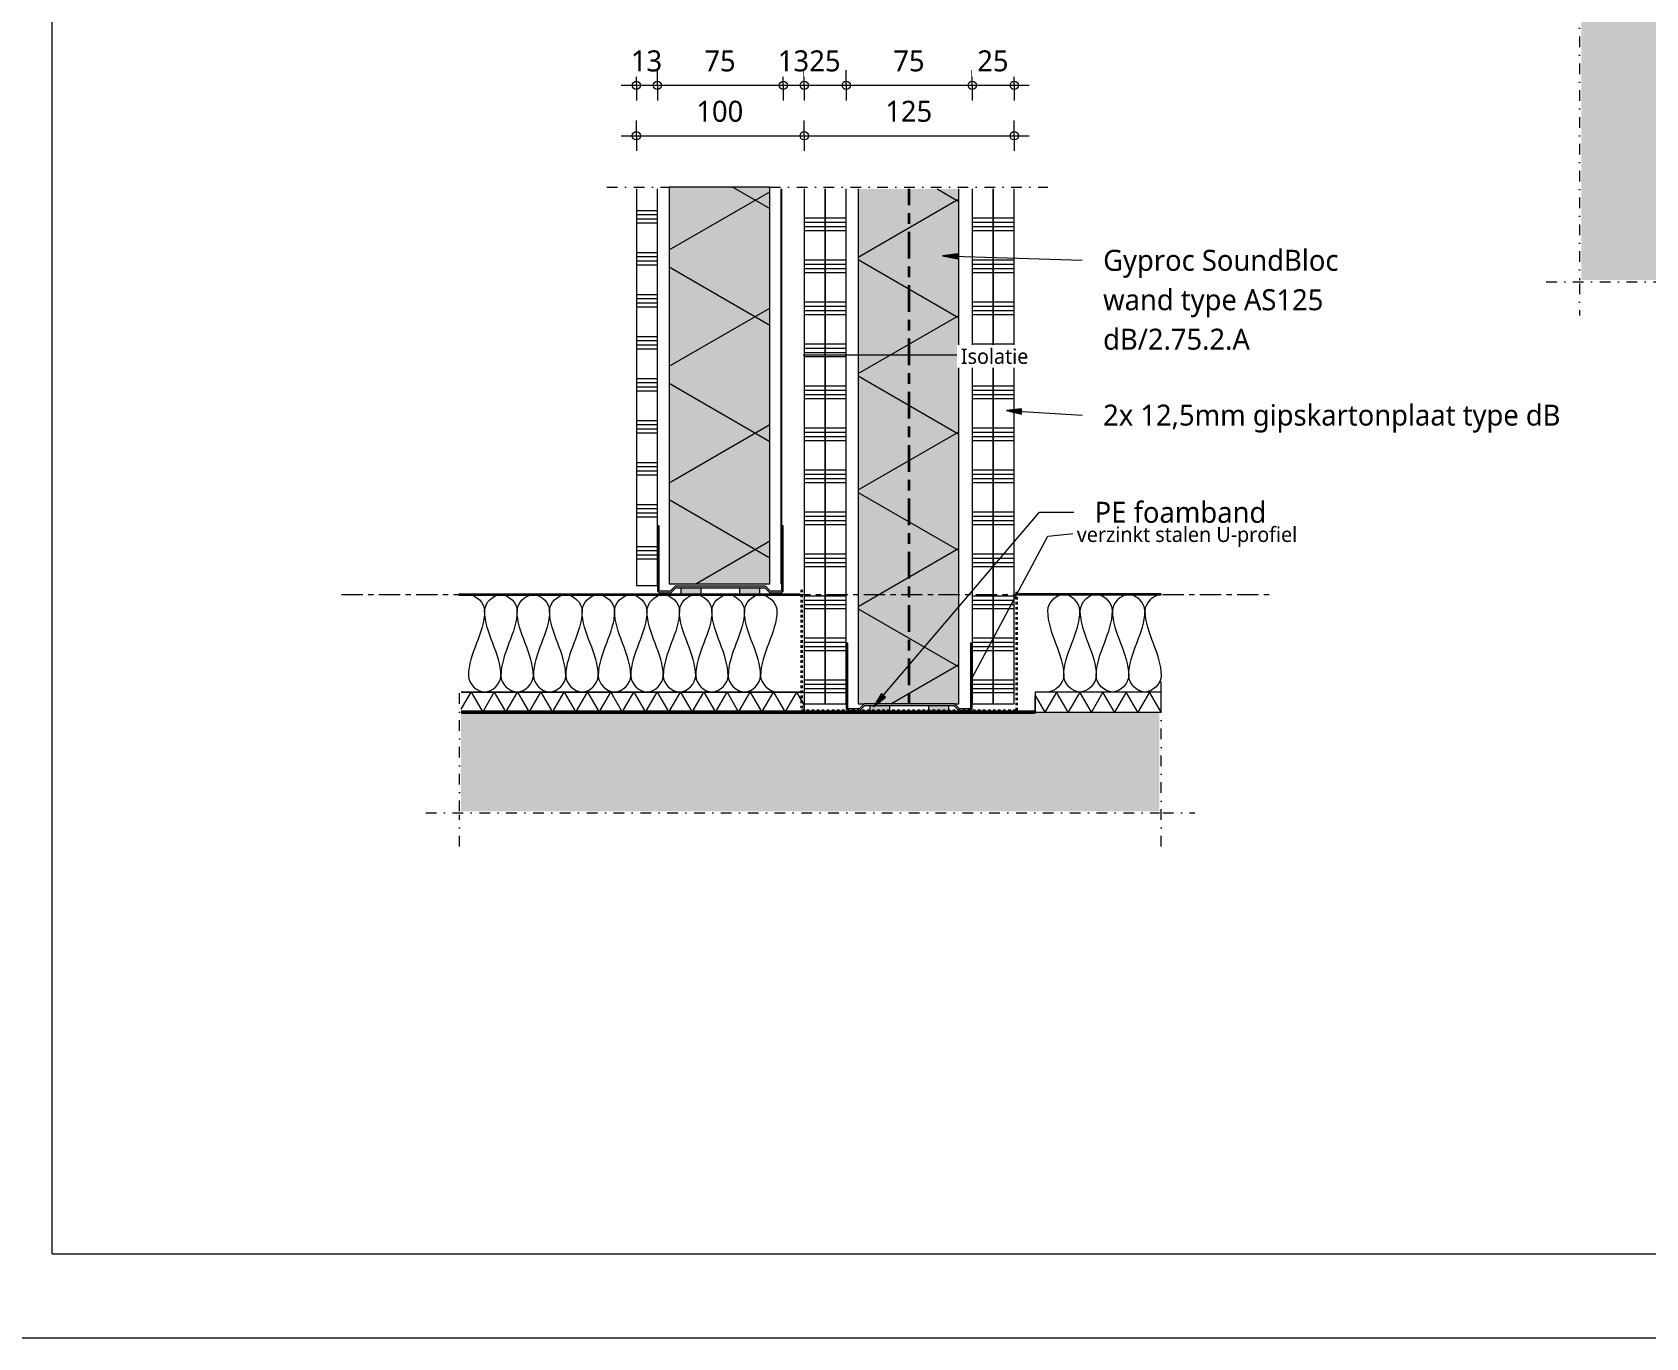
# Model space of a CAD drawing. Header units: millimetres. Extents: x -617 to 12931, y -7813 to -1363.
# Drawn here: x 1549 to 2510, y -7813 to -7036 of the extents above; entities that cross this region are included whole.
import ezdxf

# ---------------------------------------------------------------- set-up
doc = ezdxf.new("R2010")
doc.units = ezdxf.units.MM
for name, pattern in [('Center', [31.75, 6.35, -4.7625, 15.875, -4.7625]), ('Dash dot', [15.875, 6.35, -4.7625, 0, -4.7625]), ('Grid Line', [22.225, 12.7, -3.175, 3.175, -3.175]), ('Streep', [3, 1.5, -1.5])]:
    doc.linetypes.add(name, pattern=pattern)
for name, color, linetype, lineweight in [('A-ANNO-DIMS', 211, 'Continuous', 13), ('A-ANNO-DIMS-5', 211, 'Continuous', 13), ('A-ANNO-IDEN', 131, 'Continuous', 18), ('A-DETL', 90, 'Continuous', 13), ('A-DETL-CNTR', 5, 'Center', 35), ('A-DETL-GENF', 92, 'Continuous', 18), ('A-DETL-MBND', 5, 'Continuous', 25), ('G-ANNO-TEXT', 231, 'Continuous', 13)]:
    doc.layers.add(name, color=color, linetype=linetype, lineweight=lineweight)
doc.styles.add('Segoe UI_2', font='segoeui.ttf', dxfattribs={"height": 9})
doc.styles.add('Segoe UI_3', font='segoeui.ttf', dxfattribs={"height": 12.5})
doc.dimstyles.new('2_5_mm', dxfattribs={"dimscale": 304.8, "dimtxt": 13.092049, "dimasz": 0.016404, "dimexe": 0.029528, "dimexo": 0.0625, "dimgap": 0.014764, "dimtad": 1, "dimdec": 0, "dimzin": 0, "dimdsep": 46, "dimtxsty": 'Segoe UI_3', "dimblk1": 'DOTBLANK', "dimblk2": 'DOTBLANK', "dimsah": 1, "dimcen": 0.09, "dimdle": 0.029528, "dimazin": 0, "dimtfac": 1, "dimtdec": 4, "dimtix": 1, "dimtmove": 0, "dimatfit": 3, "dimfxl": 0.029528, "dimfxlon": 1, "dimtvp": 1, "dimtfill": 1, "dimtolj": 1, "dimtzin": 0, "dimarcsym": 2})
doc.dimstyles.new('2_5_mm_3', dxfattribs={"dimscale": 304.8, "dimtxt": 13.092049, "dimasz": 0.016404, "dimexe": 0.029528, "dimexo": 0.0625, "dimgap": 0.014764, "dimtad": 1, "dimdec": 0, "dimzin": 0, "dimdsep": 46, "dimtxsty": 'Segoe UI_3', "dimblk1": 'DOTBLANK', "dimblk2": 'DOTBLANK', "dimsah": 1, "dimcen": 0.09, "dimdle": 0.029528, "dimazin": 0, "dimtfac": 1, "dimtdec": 4, "dimtix": 1, "dimtmove": 0, "dimatfit": 3, "dimfxl": 0.029528, "dimfxlon": 1, "dimtvp": 1, "dimtfill": 1, "dimtolj": 1, "dimtzin": 0, "dimarcsym": 2})
pattern_1 = [(60, (0, 60.8), (-51.962, 30), []), (120, (0, 60.8), (-51.962, -30), [])]

# ---------------------------------------------------------------- blocks, each defined once
blk = doc.blocks.new('20 isolatie - isolatie-2334511-22_1 Principedetails metalstud')
at = {"layer": 'A-DETL-GENF'}
for p, q in [((205.37, 0), (1, 0)), ((205.37, -12), (205.37, -7))]:
    blk.add_line(p, q, dxfattribs=at)
at = {"layer": 'A-DETL-GENF', "lineweight": 13}
for p, q in [((1, 0), (205.37, 0)), ((1, -10.27), (6.93, 0)), ((6.93, 0), (13.86, -12)), ((13.86, -12), (20.78, 0)), ((20.78, 0), (27.71, -12)), ((27.71, -12), (34.64, 0)), ((34.64, 0), (41.57, -12)), ((41.57, -12), (48.5, 0)), ((48.5, 0), (55.43, -12)), ((55.43, -12), (62.35, 0)), ((62.35, 0), (69.28, -12)), ((117.78, 0), (124.71, -12)), ((124.71, -12), (131.64, 0)), ((131.64, 0), (138.56, -12)), ((138.56, -12), (145.49, 0)), ((145.49, 0), (152.42, -12)), ((152.42, -12), (159.35, 0)), ((159.35, 0), (166.28, -12)), ((166.28, -12), (173.21, 0)), ((173.21, 0), (180.13, -12)), ((180.13, -12), (187.06, 0)), ((187.06, 0), (193.99, -12)), ((193.99, -12), (200.92, 0)), ((205.37, 0), (200.92, 0)), ((205.37, -7.71), (200.92, 0)), ((69.28, -12), (76.21, 0)), ((76.21, 0), (83.14, -12)), ((83.14, -12), (90.07, 0)), ((90.07, 0), (96.99, -12)), ((96.99, -12), (103.92, 0)), ((103.92, 0), (110.85, -12)), ((110.85, -12), (117.78, 0)), ((205.37, -7), (205.37, -12)), ((205.37, -7), (205.37, -7.71))]:
    blk.add_line(p, q, dxfattribs=at)
blk = doc.blocks.new('42 isolatie - Type 1-3760022-22_1 Principedetails metalstud')
at = {"layer": 'A-DETL-GENF'}
blk.add_hatch(color=256, dxfattribs=at).paths.add_polyline_path([(0.28, 0.8), (306.86, 0.8), (306.86, 60.8), (0.28, 60.8), (0.28, 57.29), (0.36, 57.21), (0.36, 3.39), (0.28, 3.31)])
at = {"layer": 'A-DETL-GENF', "lineweight": 13}
h = blk.add_hatch(dxfattribs=at)
h.set_pattern_fill('FP_1', color=256, style=0, pattern_type=2)
h.set_pattern_definition(pattern_1)
h.paths.add_polyline_path([(0.28, 0.8), (306.86, 0.8), (306.86, 60.8), (0.28, 60.8), (0.28, 57.29), (0.36, 57.21), (0.36, 3.39), (0.28, 3.31)])
at = {"layer": 'A-DETL-GENF'}
for p, q in [((306.86, 60.8), (0.28, 60.8)), ((0.28, 60.8), (0.28, 57.29)), ((306.86, 60.8), (0.28, 60.8)), ((0.28, 60.8), (0.28, 57.29)), ((0.28, 3.31), (0.28, 0.8)), ((0.28, 3.31), (0.28, 0.8)), ((0.28, 0.8), (306.86, 0.8)), ((0.28, 0.8), (306.86, 0.8))]:
    blk.add_line(p, q, dxfattribs=at)
blk = doc.blocks.new('40  gipsplaat - D12_5-V482-22_1 Principedetails metalstud')
at = {"layer": 'A-DETL-GENF', "lineweight": 13}
h = blk.add_hatch(dxfattribs=at)
h.set_pattern_fill('FP_596', color=256, style=0, pattern_type=2)
h.set_pattern_definition([(270, (7445.83, 2033.484), (25, 1e-15), []), (270, (7448.33, 2033.484), (25, 1e-15), []), (270, (7450.83, 2033.484), (25, 1e-15), []), (270, (7453.33, 2033.484), (25, 1e-15), [])])
h.paths.add_polyline_path([(0, 0), (306.5, 0), (306.5, 12.5), (0, 12.5)])
at = {"layer": 'A-DETL-GENF'}
for p, q in [((306.5, 12.5), (0, 12.5)), ((0, 12.5), (0, 0)), ((0, 12.5), (0, 0)), ((0, 0), (36, 0)), ((36, 0), (306.5, 0)), ((36, 0), (306.5, 0))]:
    blk.add_line(p, q, dxfattribs=at)
blk = doc.blocks.new('40  gipsplaat - D12_5-V483-22_1 Principedetails metalstud')
at = {"layer": 'A-DETL-GENF', "lineweight": 13}
h = blk.add_hatch(dxfattribs=at)
h.set_pattern_fill('FP_597', color=256, style=0, pattern_type=2)
h.set_pattern_definition([(270, (7445.83, 2020.984), (25, 1e-15), []), (270, (7448.33, 2020.984), (25, 1e-15), []), (270, (7450.83, 2020.984), (25, 1e-15), []), (270, (7453.33, 2020.984), (25, 1e-15), [])])
h.paths.add_polyline_path([(0, 12.5), (0, 0), (306.5, 0), (306.5, 12.5), (186.81, 12.5)])
at = {"layer": 'A-DETL-GENF'}
for p, q in [((306.5, 12.5), (0, 12.5)), ((0, 12.5), (0, 0)), ((306.5, 12.5), (0, 12.5)), ((0, 12.5), (0, 0)), ((0, 0), (306.5, 0)), ((0, 0), (306.5, 0))]:
    blk.add_line(p, q, dxfattribs=at)
blk = doc.blocks.new('40  gipsplaat - D12_5-V484-22_1 Principedetails metalstud')
at = {"layer": 'A-DETL-GENF', "lineweight": 13}
h = blk.add_hatch(dxfattribs=at)
h.set_pattern_fill('FP_598', color=256, style=0, pattern_type=2)
h.set_pattern_definition([(270, (7445.83, 2120.984), (25, 1e-15), []), (270, (7448.33, 2120.984), (25, 1e-15), []), (270, (7450.83, 2120.984), (25, 1e-15), []), (270, (7453.33, 2120.984), (25, 1e-15), [])])
h.paths.add_polyline_path([(0, 0), (306.5, 0), (306.5, 12.5), (0, 12.5)])
at = {"layer": 'A-DETL-GENF'}
for p, q in [((36, 12.5), (0, 12.5)), ((0, 12.5), (0, 0)), ((0, 12.5), (0, 0)), ((306.5, 12.5), (36, 12.5)), ((306.5, 12.5), (36, 12.5)), ((0, 0), (306.5, 0))]:
    blk.add_line(p, q, dxfattribs=at)
blk = doc.blocks.new('40  gipsplaat - D12_5-V485-22_1 Principedetails metalstud')
at = {"layer": 'A-DETL-GENF', "lineweight": 13}
h = blk.add_hatch(dxfattribs=at)
h.set_pattern_fill('FP_599', color=256, style=0, pattern_type=2)
h.set_pattern_definition([(270, (7445.83, 2133.484), (25, 1e-15), []), (270, (7448.33, 2133.484), (25, 1e-15), []), (270, (7450.83, 2133.484), (25, 1e-15), []), (270, (7453.33, 2133.484), (25, 1e-15), [])])
h.paths.add_polyline_path([(0, 12.5), (0, 0), (306.5, 0), (306.5, 12.5), (186.81, 12.5)])
at = {"layer": 'A-DETL-GENF'}
for p, q in [((306.5, 12.5), (0, 12.5)), ((0, 12.5), (0, 0)), ((306.5, 12.5), (0, 12.5)), ((0, 12.5), (0, 0)), ((0, 0), (306.5, 0)), ((0, 0), (306.5, 0))]:
    blk.add_line(p, q, dxfattribs=at)
blk = doc.blocks.new('22 metalstud profiel - 75 mm hor-2069737-22_1 Principedetails metalstud')
at = {"layer": 'A-DETL-GENF'}
for points in [[(-29.5, 0), (-36.5, 0), (-37.5, -1), (-37.5, -40), (-36.5, -40), (-36.5, -1), (-29.91, -1), (-26.91, -4), (26.91, -4), (29.91, -1), (36.5, -1), (36.5, -40), (37.5, -40), (37.5, -1), (36.5, 0), (29.5, 0), (26.5, -3), (-26.5, -3)], [(-23.5, 1), (-23.5, -3), (-11.5, -3), (-11.5, 1)], [(11.5, 1), (11.5, -3), (23.5, -3), (23.5, 1)]]:
    blk.add_hatch(color=256, dxfattribs=at).paths.add_polyline_path(points)
for p, q in [((-36.5, 0), (-37.5, -1)), ((-29.5, 0), (-36.5, 0)), ((-26.5, -3), (-29.5, 0)), ((-23.5, 1), (-23.5, -3)), ((-11.5, -3), (-11.5, 1)), ((11.5, 1), (11.5, -3)), ((23.5, -3), (23.5, 1)), ((29.5, 0), (26.5, -3)), ((36.5, 0), (29.5, 0)), ((37.5, -1), (36.5, 0)), ((-37.5, -1), (-37.5, -40)), ((-36.5, -40), (-36.5, -1)), ((-36.5, -1), (-29.91, -1)), ((-29.91, -1), (-26.91, -4)), ((-26.91, -4), (26.91, -4)), ((26.5, -3), (-26.5, -3)), ((26.91, -4), (29.91, -1)), ((29.91, -1), (36.5, -1)), ((36.5, -1), (36.5, -40)), ((37.5, -40), (37.5, -1)), ((-37.5, -40), (-36.5, -40)), ((36.5, -40), (37.5, -40)), ((37.5, -40), (36.5, -40))]:
    blk.add_line(p, q, dxfattribs=at)
blk = doc.blocks.new('40  gipsplaat - D12_5-2957613-22_1 Principedetails metalstud')
at = {"layer": 'A-DETL-GENF', "lineweight": 13}
h = blk.add_hatch(dxfattribs=at)
h.set_pattern_fill('FP_609', color=256, style=0, pattern_type=2)
h.set_pattern_definition([(270, (7375.356, 1920.984), (25, 1e-15), []), (270, (7377.856, 1920.984), (25, 1e-15), []), (270, (7380.356, 1920.984), (25, 1e-15), []), (270, (7382.856, 1920.984), (25, 1e-15), [])])
h.paths.add_polyline_path([(0, 0), (236.03, 0), (236.03, 12.5), (0, 12.5)])
at = {"layer": 'A-DETL-GENF'}
for p, q in [((236.03, 12.5), (0, 12.5)), ((0, 12.5), (0, 0)), ((236.03, 12.5), (0, 12.5)), ((0, 12.5), (0, 0)), ((0, 0), (35.53, 0)), ((35.53, 0), (236.03, 0)), ((35.53, 0), (236.03, 0))]:
    blk.add_line(p, q, dxfattribs=at)
blk = doc.blocks.new('22 metalstud profiel - 75 mm hor-V495-22_1 Principedetails metalstud')
at = {"layer": 'A-DETL-GENF'}
for points in [[(36.5, 0), (29.5, 0), (26.5, -3), (-26.5, -3), (-29.5, 0), (-36.5, 0), (-37.5, -1), (-37.5, -40), (-36.5, -40), (-36.5, -1), (-29.91, -1), (-26.91, -4), (26.91, -4), (29.91, -1), (36.5, -1), (36.5, -40), (37.5, -40), (37.5, -1)], [(-23.5, 1), (-23.5, -3), (-11.5, -3), (-11.5, 1)], [(11.5, 1), (11.5, -3), (23.5, -3), (23.5, 1)]]:
    blk.add_hatch(color=256, dxfattribs=at).paths.add_polyline_path(points)
for p, q in [((-36.5, 0), (-37.5, -1)), ((-29.5, 0), (-36.5, 0)), ((-26.5, -3), (-29.5, 0)), ((-11.5, 1), (-23.5, 1)), ((-23.5, 1), (-23.5, -3)), ((-11.5, -3), (-11.5, 1)), ((23.5, 1), (11.5, 1)), ((11.5, 1), (11.5, -3)), ((23.5, -3), (23.5, 1)), ((29.5, 0), (26.5, -3)), ((36.5, 0), (29.5, 0)), ((37.5, -1), (36.5, 0)), ((-37.5, -1), (-37.5, -40)), ((-36.5, -40), (-36.5, -1)), ((-36.5, -1), (-29.91, -1)), ((-29.91, -1), (-26.91, -4)), ((-26.91, -4), (26.91, -4)), ((26.5, -3), (-26.5, -3)), ((26.91, -4), (29.91, -1)), ((29.91, -1), (36.5, -1)), ((36.5, -1), (36.5, -40)), ((37.5, -40), (37.5, -1)), ((-37.5, -40), (-36.5, -40)), ((36.5, -40), (37.5, -40)), ((37.5, -40), (36.5, -40))]:
    blk.add_line(p, q, dxfattribs=at)
blk = doc.blocks.new('23 vloerweergave - 23 DI vloerweergave s e-V525-22_1 Principedetails metalstud')
at = {"layer": 'A-DETL-GENF', "linetype": 'Dash dot'}
blk.add_hatch(color=256, dxfattribs=at).paths.add_polyline_path([(-133.96, 59), (-207.93, 59), (-207.93, 0), (207.93, 0), (207.93, 59), (-83.27, 59)])
for p, q in [((-208.93, 80), (-208.93, 0)), ((208.93, 80), (208.93, 61)), ((-209.93, 60), (-228.93, 60)), ((228.93, 60), (-207.93, 60)), ((208.93, 59), (208.93, -20)), ((-208.93, -12), (-208.93, -20))]:
    blk.add_line(p, q, dxfattribs=at)
at = {"layer": 'A-DETL-GENF', "lineweight": 50}
blk.add_line((-133.96, 0), (207.93, 0), dxfattribs=at)
blk = doc.blocks.new('23 vloerweergave - 23 DI vloerweergave s e-4415513-22_1 Principedetails metalstud')
at = {"layer": 'A-DETL-GENF', "linetype": 'Dash dot'}
blk.add_hatch(color=256, dxfattribs=at).paths.add_polyline_path([(-197.78, 0), (197.78, 0), (197.78, 59), (-197.78, 59)])
for p, q in [((-198.78, 80), (-198.78, -20)), ((198.78, 80), (198.78, 61)), ((-199.78, 60), (-218.78, 60)), ((218.78, 60), (-197.78, 60)), ((198.78, 59), (198.78, -20))]:
    blk.add_line(p, q, dxfattribs=at)
at = {"layer": 'A-DETL-GENF', "lineweight": 50}
for p, q in [((-197.78, 0), (40.2, 0)), ((52.2, 0), (75.2, 0)), ((87.2, 0), (197.78, 0))]:
    blk.add_line(p, q, dxfattribs=at)
blk = doc.blocks.new('00 afbreeklijn 1 s l - Type 1-2338430-22_1 Principedetails metalstud')
at = {"layer": 'A-DETL-GENF', "linetype": 'Dash dot'}
for p, q in [((145.5, 0), (-20, 0)), ((242.5, 0), (205.5, 0))]:
    blk.add_line(p, q, dxfattribs=at)
blk = doc.blocks.new('20 isolatie - isolatie-2335958-22_1 Principedetails metalstud')
at = {"layer": 'A-DETL-GENF'}
for p, q in [((74.98, 12), (0, 12)), ((0, 12), (0, 0)), ((74.98, 0), (74.98, 12)), ((0, 0), (74.98, 0))]:
    blk.add_line(p, q, dxfattribs=at)
at = {"layer": 'A-DETL-GENF', "lineweight": 13}
for p, q in [((0, 12), (0, 0)), ((74.98, 12), (0, 12)), ((0, 12), (6.93, 0)), ((6.93, 0), (13.86, 12)), ((13.86, 12), (20.78, 0)), ((20.78, 0), (27.71, 12)), ((27.71, 12), (34.64, 0)), ((34.64, 0), (41.57, 12)), ((41.57, 12), (48.5, 0)), ((48.5, 0), (55.43, 12)), ((55.43, 12), (62.35, 0)), ((62.35, 0), (69.28, 12)), ((74.98, 12), (69.28, 12)), ((74.98, 2.13), (69.28, 12)), ((74.98, 0), (74.98, 12)), ((74.98, 12), (74.98, 2.13)), ((0, 0), (74.98, 0))]:
    blk.add_line(p, q, dxfattribs=at)
blk = doc.blocks.new('42 isolatie - Type 1-3760050-22_1 Principedetails metalstud')
at = {"layer": 'A-DETL-GENF'}
blk.add_hatch(color=256, dxfattribs=at).paths.add_polyline_path([(0.28, 0.8), (236.28, 0.8), (236.28, 60.8), (0.28, 60.8)])
at = {"layer": 'A-DETL-GENF', "lineweight": 13}
h = blk.add_hatch(dxfattribs=at)
h.set_pattern_fill('FP_1', color=256, style=0, pattern_type=2)
h.set_pattern_definition(pattern_1)
h.paths.add_polyline_path([(0.28, 0.8), (236.28, 0.8), (236.28, 60.8), (0.28, 60.8)])
at = {"layer": 'A-DETL-GENF'}
for p, q in [((236.28, 60.8), (0.28, 60.8)), ((0.28, 60.8), (0.28, 0.8)), ((236.28, 60.8), (0.28, 60.8)), ((0.28, 60.8), (0.28, 0.8)), ((236.28, 0.8), (236.28, 60.8)), ((236.28, 0.8), (236.28, 60.8)), ((0.28, 0.8), (236.28, 0.8)), ((0.28, 0.8), (236.28, 0.8))]:
    blk.add_line(p, q, dxfattribs=at)
blk = doc.blocks.new('DIMBLOCK266-22_1 Principedetails metalstud')
at = {"layer": 'A-ANNO-DIMS-5'}
for p, q in [((1908.48, -7097.71), (1908.48, -7088.71)), ((2008.48, -7097.71), (2008.48, -7088.71)), ((1899.48, -7097.71), (2008.48, -7097.71)), ((1908.48, -7097.71), (1908.48, -7106.71)), ((2008.48, -7097.71), (2008.48, -7106.71))]:
    blk.add_line(p, q, dxfattribs=at)
for centre in [(1908.48, -7097.71), (2008.48, -7097.71)]:
    blk.add_circle(centre, 2.5, dxfattribs=at)
at = {"layer": 'A-ANNO-DIMS-5', "color": 0, "insert": (1944.2, -7076.9), "char_height": 12.5, "width": 34.2774, "attachment_point": 1, "line_spacing_factor": 1.142579, "style": 'Segoe UI_3', "bg_fill": 3, "box_fill_scale": 1.25, "bg_fill_color": 9, "bg_fill_true_color": 13158600, "bg_fill_transparency": 0}
blk.add_mtext('100', dxfattribs=at)
blk = doc.blocks.new('_DotBlank')
at = {"color": 0, "linetype": 'ByBlock', "lineweight": -2}
blk.add_line((-0.5, 0), (-1, 0), dxfattribs=at)
blk.add_circle((0, 0), 0.5, dxfattribs=at)
blk = doc.blocks.new('DIMBLOCK267-22_1 Principedetails metalstud')
at = {"layer": 'A-ANNO-DIMS-5'}
for p, q in [((2008.48, -7097.71), (2008.48, -7088.71)), ((2133.48, -7097.71), (2133.48, -7088.71)), ((2008.48, -7097.71), (2142.48, -7097.71)), ((2008.48, -7097.71), (2008.48, -7106.71)), ((2133.48, -7097.71), (2133.48, -7106.71))]:
    blk.add_line(p, q, dxfattribs=at)
for centre in [(2008.48, -7097.71), (2133.48, -7097.71)]:
    blk.add_circle(centre, 2.5, dxfattribs=at)
at = {"layer": 'A-ANNO-DIMS-5', "color": 0, "insert": (2056.7, -7076.9), "char_height": 12.5, "width": 34.2774, "attachment_point": 1, "line_spacing_factor": 1.142579, "style": 'Segoe UI_3', "bg_fill": 3, "box_fill_scale": 1.25, "bg_fill_color": 9, "bg_fill_true_color": 13158600, "bg_fill_transparency": 0}
blk.add_mtext('125', dxfattribs=at)
blk = doc.blocks.new('DIMBLOCK268-22_1 Principedetails metalstud')
at = {"layer": 'A-ANNO-DIMS-5'}
for p, q in [((1908.48, -7067.71), (1908.48, -7058.71)), ((1920.98, -7067.71), (1920.98, -7058.71)), ((1899.48, -7067.71), (1920.98, -7067.71)), ((1908.48, -7067.71), (1908.48, -7076.71)), ((1920.98, -7067.71), (1920.98, -7076.71))]:
    blk.add_line(p, q, dxfattribs=at)
for centre in [(1908.48, -7067.71), (1920.98, -7067.71)]:
    blk.add_circle(centre, 2.5, dxfattribs=at)
at = {"layer": 'A-ANNO-DIMS-5', "color": 0, "insert": (1905.21, -7046.9), "char_height": 12.5, "width": 22.8516, "attachment_point": 1, "line_spacing_factor": 1.142579, "style": 'Segoe UI_3', "bg_fill": 3, "box_fill_scale": 1.25, "bg_fill_color": 9, "bg_fill_true_color": 13158600, "bg_fill_transparency": 0}
blk.add_mtext('13', dxfattribs=at)
blk = doc.blocks.new('DIMBLOCK269-22_1 Principedetails metalstud')
at = {"layer": 'A-ANNO-DIMS-5'}
for p, q in [((1920.98, -7067.71), (1920.98, -7058.71)), ((1995.98, -7067.71), (1995.98, -7058.71)), ((1920.98, -7067.71), (1995.98, -7067.71)), ((1920.98, -7067.71), (1920.98, -7076.71)), ((1995.98, -7067.71), (1995.98, -7076.71))]:
    blk.add_line(p, q, dxfattribs=at)
for centre in [(1920.98, -7067.71), (1995.98, -7067.71)]:
    blk.add_circle(centre, 2.5, dxfattribs=at)
at = {"layer": 'A-ANNO-DIMS-5', "color": 0, "insert": (1948.96, -7046.9), "char_height": 12.5, "width": 22.8516, "attachment_point": 1, "line_spacing_factor": 1.142579, "style": 'Segoe UI_3', "bg_fill": 3, "box_fill_scale": 1.25, "bg_fill_color": 9, "bg_fill_true_color": 13158600, "bg_fill_transparency": 0}
blk.add_mtext('75', dxfattribs=at)
blk = doc.blocks.new('DIMBLOCK270-22_1 Principedetails metalstud')
at = {"layer": 'A-ANNO-DIMS-5'}
for p, q in [((1995.98, -7067.71), (1995.98, -7058.71)), ((2008.48, -7067.71), (2008.48, -7058.71)), ((1995.98, -7067.71), (2008.48, -7067.71)), ((1995.98, -7067.71), (1995.98, -7076.71)), ((2008.48, -7067.71), (2008.48, -7076.71))]:
    blk.add_line(p, q, dxfattribs=at)
for centre in [(1995.98, -7067.71), (2008.48, -7067.71)]:
    blk.add_circle(centre, 2.5, dxfattribs=at)
at = {"layer": 'A-ANNO-DIMS-5', "color": 0, "insert": (1992.71, -7046.9), "char_height": 12.5, "width": 22.8516, "attachment_point": 1, "line_spacing_factor": 1.142579, "style": 'Segoe UI_3', "bg_fill": 3, "box_fill_scale": 1.25, "bg_fill_color": 9, "bg_fill_true_color": 13158600, "bg_fill_transparency": 0}
blk.add_mtext('13', dxfattribs=at)
blk = doc.blocks.new('DIMBLOCK271-22_1 Principedetails metalstud')
at = {"layer": 'A-ANNO-DIMS-5'}
for p, q in [((2008.48, -7067.71), (2008.48, -7058.71)), ((2033.48, -7067.71), (2033.48, -7058.71)), ((2008.48, -7067.71), (2033.48, -7067.71)), ((2008.48, -7067.71), (2008.48, -7076.71)), ((2033.48, -7067.71), (2033.48, -7076.71))]:
    blk.add_line(p, q, dxfattribs=at)
for centre in [(2008.48, -7067.71), (2033.48, -7067.71)]:
    blk.add_circle(centre, 2.5, dxfattribs=at)
at = {"layer": 'A-ANNO-DIMS-5', "color": 0, "insert": (2011.46, -7046.9), "char_height": 12.5, "width": 22.8516, "attachment_point": 1, "line_spacing_factor": 1.142579, "style": 'Segoe UI_3', "bg_fill": 3, "box_fill_scale": 1.25, "bg_fill_color": 9, "bg_fill_true_color": 13158600, "bg_fill_transparency": 0}
blk.add_mtext('25', dxfattribs=at)
blk = doc.blocks.new('DIMBLOCK272-22_1 Principedetails metalstud')
at = {"layer": 'A-ANNO-DIMS-5'}
for p, q in [((2033.48, -7067.71), (2033.48, -7058.71)), ((2108.48, -7067.71), (2108.48, -7058.71)), ((2033.48, -7067.71), (2108.48, -7067.71)), ((2033.48, -7067.71), (2033.48, -7076.71)), ((2108.48, -7067.71), (2108.48, -7076.71))]:
    blk.add_line(p, q, dxfattribs=at)
for centre in [(2033.48, -7067.71), (2108.48, -7067.71)]:
    blk.add_circle(centre, 2.5, dxfattribs=at)
at = {"layer": 'A-ANNO-DIMS-5', "color": 0, "insert": (2061.46, -7046.9), "char_height": 12.5, "width": 22.8516, "attachment_point": 1, "line_spacing_factor": 1.142579, "style": 'Segoe UI_3', "bg_fill": 3, "box_fill_scale": 1.25, "bg_fill_color": 9, "bg_fill_true_color": 13158600, "bg_fill_transparency": 0}
blk.add_mtext('75', dxfattribs=at)
blk = doc.blocks.new('DIMBLOCK273-22_1 Principedetails metalstud')
at = {"layer": 'A-ANNO-DIMS-5'}
for p, q in [((2108.48, -7067.71), (2108.48, -7058.71)), ((2133.48, -7067.71), (2133.48, -7058.71)), ((2108.48, -7067.71), (2142.48, -7067.71)), ((2108.48, -7067.71), (2108.48, -7076.71)), ((2133.48, -7067.71), (2133.48, -7076.71))]:
    blk.add_line(p, q, dxfattribs=at)
for centre in [(2108.48, -7067.71), (2133.48, -7067.71)]:
    blk.add_circle(centre, 2.5, dxfattribs=at)
at = {"layer": 'A-ANNO-DIMS-5', "color": 0, "insert": (2111.46, -7046.9), "char_height": 12.5, "width": 22.8516, "attachment_point": 1, "line_spacing_factor": 1.142579, "style": 'Segoe UI_3', "bg_fill": 3, "box_fill_scale": 1.25, "bg_fill_color": 9, "bg_fill_true_color": 13158600, "bg_fill_transparency": 0}
blk.add_mtext('25', dxfattribs=at)

msp = doc.modelspace()

# ---------------------------------------------------------------- hatches: boundary and pattern name
at = {"layer": 'G-ANNO-TEXT'}
for points in [[(2090.68, -7169.21), (2099.62, -7171.08), (2099.73, -7167.91)], [(2128.83, -7261.35), (2137.72, -7263.46), (2137.9, -7260.29)], [(2049.76, -7437.62), (2056.81, -7431.81), (2054.4, -7429.75)]]:
    msp.add_hatch(color=7, dxfattribs=at).paths.add_polyline_path(points)

# ---------------------------------------------------------------- linework, layer by layer
at = {"layer": 'A-ANNO-IDEN'}
for p, q in [((2007.8, -7228.21), (2101.74, -7228.21)), ((2108.48, -7420.33), (2153.49, -7336.01)), ((2153.49, -7336.01), (2170.75, -7334.22))]:
    msp.add_line(p, q, dxfattribs=at)
at = {"layer": 'A-DETL', "lineweight": 18}
for p, q in [((1560.71, -7763.15), (1560.71, -6488.15)), ((1560.71, -7763.15), (3560.71, -7763.15)), ((-589.29, -7813.15), (3610.71, -7813.15))]:
    msp.add_line(p, q, dxfattribs=at)
at = {"layer": 'A-DETL', "linetype": 'Streep', "lineweight": 35}
for p, q in [((2006.88, -7367.95), (2006.88, -7439.73)), ((2135, -7439.73), (2135, -7367.95)), ((2006.88, -7439.73), (2135, -7439.73))]:
    msp.add_line(p, q, dxfattribs=at)
at = {"layer": 'A-DETL', "linetype": 'Grid Line'}
msp.add_line((1732.86, -7370.83), (2287.86, -7370.83), dxfattribs=at)
at = {"layer": 'A-DETL', "lineweight": 35}
for p, q in [((1802.86, -7370.83), (2005.96, -7370.83)), ((2220.98, -7370.83), (2136.01, -7370.83))]:
    msp.add_line(p, q, dxfattribs=at)
at = {"layer": 'A-DETL', "lineweight": 18}
for points in [[(1808.47, -7370.83), (1813.03, -7370.83), (1818.14, -7375.94), (1818.14, -7380.5)], [(1818.14, -7380.5), (1818.14, -7375.94), (1827.8, -7365.72), (1837.47, -7375.94), (1837.47, -7380.5)], [(1837.47, -7380.5), (1837.47, -7375.94), (1847.14, -7365.72), (1856.8, -7375.94), (1856.8, -7380.5)], [(1856.8, -7380.5), (1856.8, -7375.94), (1866.47, -7365.72), (1876.14, -7375.94), (1876.14, -7380.5)], [(1876.14, -7380.5), (1876.14, -7375.94), (1885.8, -7365.72), (1895.47, -7375.94), (1895.47, -7380.5)], [(1895.47, -7380.5), (1895.47, -7375.94), (1905.14, -7365.72), (1914.8, -7375.94), (1914.8, -7380.5)], [(1914.8, -7380.5), (1914.8, -7375.94), (1924.47, -7365.72), (1934.14, -7375.94), (1934.14, -7380.5)], [(1934.14, -7380.5), (1934.14, -7375.94), (1943.8, -7365.72), (1953.47, -7375.94), (1953.47, -7380.5)], [(1953.47, -7380.5), (1953.47, -7375.94), (1963.14, -7365.72), (1972.8, -7375.94), (1972.8, -7380.5)], [(1972.8, -7380.5), (1972.8, -7375.94), (1982.47, -7365.72), (1992.14, -7375.94), (1992.14, -7380.5)], [(2172.65, -7380.5), (2172.65, -7375.94), (2162.98, -7365.72), (2153.32, -7375.94), (2153.32, -7380.5)], [(2191.98, -7380.5), (2191.98, -7375.94), (2182.32, -7365.72), (2172.65, -7375.94), (2172.65, -7380.5)], [(2211.32, -7380.5), (2211.32, -7375.94), (2201.65, -7365.72), (2191.98, -7375.94), (2191.98, -7380.5)], [(2220.98, -7370.83), (2216.43, -7370.83), (2211.32, -7375.94), (2211.32, -7380.5)], [(1818.14, -7380.5), (1818.14, -7393.78), (1808.47, -7405.88), (1808.47, -7419.16)], [(1827.8, -7419.16), (1827.8, -7405.88), (1818.14, -7393.78), (1818.14, -7380.5)], [(1837.47, -7380.5), (1837.47, -7393.78), (1827.8, -7405.88), (1827.8, -7419.16)], [(1847.14, -7419.16), (1847.14, -7405.88), (1837.47, -7393.78), (1837.47, -7380.5)], [(1856.8, -7380.5), (1856.8, -7393.78), (1847.14, -7405.88), (1847.14, -7419.16)], [(1866.47, -7419.16), (1866.47, -7405.88), (1856.8, -7393.78), (1856.8, -7380.5)], [(1876.14, -7380.5), (1876.14, -7393.78), (1866.47, -7405.88), (1866.47, -7419.16)], [(1885.8, -7419.16), (1885.8, -7405.88), (1876.14, -7393.78), (1876.14, -7380.5)], [(1895.47, -7380.5), (1895.47, -7393.78), (1885.8, -7405.88), (1885.8, -7419.16)], [(1905.14, -7419.16), (1905.14, -7405.88), (1895.47, -7393.78), (1895.47, -7380.5)], [(1914.8, -7380.5), (1914.8, -7393.78), (1905.14, -7405.88), (1905.14, -7419.16)], [(1924.47, -7419.16), (1924.47, -7405.88), (1914.8, -7393.78), (1914.8, -7380.5)], [(1934.14, -7380.5), (1934.14, -7393.78), (1924.47, -7405.88), (1924.47, -7419.16)], [(1943.8, -7419.16), (1943.8, -7405.88), (1934.14, -7393.78), (1934.14, -7380.5)], [(1953.47, -7380.5), (1953.47, -7393.78), (1943.8, -7405.88), (1943.8, -7419.16)], [(1963.14, -7419.16), (1963.14, -7405.88), (1953.47, -7393.78), (1953.47, -7380.5)], [(1972.8, -7380.5), (1972.8, -7393.78), (1963.14, -7405.88), (1963.14, -7419.16)], [(1982.47, -7419.16), (1982.47, -7405.88), (1972.8, -7393.78), (1972.8, -7380.5)], [(1992.14, -7380.5), (1992.14, -7393.78), (1982.47, -7405.88), (1982.47, -7419.16)], [(2153.32, -7380.5), (2153.32, -7393.78), (2162.98, -7405.88), (2162.98, -7419.16)], [(2162.98, -7419.16), (2162.98, -7405.88), (2172.65, -7393.78), (2172.65, -7380.5)], [(2172.65, -7380.5), (2172.65, -7393.78), (2182.32, -7405.88), (2182.32, -7419.16)], [(2182.32, -7419.16), (2182.32, -7405.88), (2191.98, -7393.78), (2191.98, -7380.5)], [(2191.98, -7380.5), (2191.98, -7393.78), (2201.65, -7405.88), (2201.65, -7419.16)], [(2201.65, -7419.16), (2201.65, -7405.88), (2211.32, -7393.78), (2211.32, -7380.5)], [(2211.32, -7380.5), (2211.32, -7393.78), (2220.98, -7405.88), (2220.98, -7419.16)], [(1808.47, -7419.16), (1808.47, -7423.72), (1818.14, -7433.94), (1827.8, -7423.72), (1827.8, -7419.16)], [(1827.8, -7419.16), (1827.8, -7423.72), (1837.47, -7433.94), (1847.14, -7423.72), (1847.14, -7419.16)], [(1847.14, -7419.16), (1847.14, -7423.72), (1856.8, -7433.94), (1866.47, -7423.72), (1866.47, -7419.16)], [(1866.47, -7419.16), (1866.47, -7423.72), (1876.14, -7433.94), (1885.8, -7423.72), (1885.8, -7419.16)], [(1885.8, -7419.16), (1885.8, -7423.72), (1895.47, -7433.94), (1905.14, -7423.72), (1905.14, -7419.16)], [(1905.14, -7419.16), (1905.14, -7423.72), (1914.8, -7433.94), (1924.47, -7423.72), (1924.47, -7419.16)], [(1924.47, -7419.16), (1924.47, -7423.72), (1934.14, -7433.94), (1943.8, -7423.72), (1943.8, -7419.16)], [(1943.8, -7419.16), (1943.8, -7423.72), (1953.47, -7433.94), (1963.14, -7423.72), (1963.14, -7419.16)], [(1963.14, -7419.16), (1963.14, -7423.72), (1972.8, -7433.94), (1982.47, -7423.72), (1982.47, -7419.16)], [(1982.47, -7419.16), (1982.47, -7423.72), (1987.58, -7428.83), (1992.14, -7428.83)], [(2162.98, -7419.16), (2162.98, -7423.72), (2157.87, -7428.83), (2153.32, -7428.83)], [(2182.32, -7419.16), (2182.32, -7423.72), (2172.65, -7433.94), (2162.98, -7423.72), (2162.98, -7419.16)], [(2201.65, -7419.16), (2201.65, -7423.72), (2191.98, -7433.94), (2182.32, -7423.72), (2182.32, -7419.16)], [(2220.98, -7419.16), (2220.98, -7423.72), (2211.32, -7433.94), (2201.65, -7423.72), (2201.65, -7419.16)]]:
    msp.add_open_spline(points, degree=3, dxfattribs=at)
at = {"layer": 'A-DETL-CNTR'}
msp.add_line((2070.98, -7435.83), (2070.98, -7129.33), dxfattribs=at)
at = {"layer": 'A-DETL-MBND'}
msp.add_line((1994.98, -7364.33), (1994.98, -7129.33), dxfattribs=at)
at = {"layer": 'G-ANNO-TEXT', "color": 250}
for p, q in [((2099.73, -7167.91), (2090.68, -7169.21)), ((2090.68, -7169.21), (2099.62, -7171.08)), ((2090.68, -7169.21), (2173.93, -7171.85)), ((2099.62, -7171.08), (2099.73, -7167.91)), ((2137.9, -7260.29), (2128.83, -7261.35)), ((2128.83, -7261.35), (2137.72, -7263.46)), ((2128.83, -7261.35), (2173.93, -7263.99)), ((2137.72, -7263.46), (2137.9, -7260.29)), ((2049.76, -7437.62), (2148.54, -7321.85)), ((2148.54, -7321.85), (2168.9, -7321.85)), ((2054.4, -7429.75), (2049.76, -7437.62)), ((2049.76, -7437.62), (2056.81, -7431.81)), ((2056.81, -7431.81), (2054.4, -7429.75))]:
    msp.add_line(p, q, dxfattribs=at)

# ---------------------------------------------------------------- block references
at = {"layer": 'A-DETL-GENF', "linetype": 'Dash dot'}
for name, p, rotation in [('23 vloerweergave - 23 DI vloerweergave s e-4415513-22_1 Principedetails metalstud', (2530.17, -6985.85), 89.99999999999991), ('00 afbreeklijn 1 s l - Type 1-2338430-22_1 Principedetails metalstud', (2133.48, -7128.33), 180), ('23 vloerweergave - 23 DI vloerweergave s e-V525-22_1 Principedetails metalstud', (2012.05, -7440.83), 180)]:
    msp.add_blockref(name, p, dxfattribs=dict(at, rotation=rotation))
at = {"layer": 'A-DETL-GENF'}
for name, p, rotation in [('42 isolatie - Type 1-3760050-22_1 Principedetails metalstud', (1988.78, -7364.61), 89.99999999999991), ('40  gipsplaat - D12_5-2957613-22_1 Principedetails metalstud', (1920.98, -7365.36), 90.00000000000115), ('40  gipsplaat - D12_5-V483-22_1 Principedetails metalstud', (2020.98, -7435.83), 90.00000000000115), ('40  gipsplaat - D12_5-V482-22_1 Principedetails metalstud', (2033.48, -7435.83), 90.00000000000134), ('42 isolatie - Type 1-3760022-22_1 Principedetails metalstud', (2101.28, -7436.19), 89.99999999999991), ('40  gipsplaat - D12_5-V484-22_1 Principedetails metalstud', (2120.98, -7435.83), 90.00000000000018), ('40  gipsplaat - D12_5-V485-22_1 Principedetails metalstud', (2133.48, -7435.83), 90.00000000000018), ('22 metalstud profiel - 75 mm hor-V495-22_1 Principedetails metalstud', (1958.48, -7369.83), 180), ('22 metalstud profiel - 75 mm hor-2069737-22_1 Principedetails metalstud', (2070.98, -7439.83), 180)]:
    msp.add_blockref(name, p, dxfattribs=dict(at, rotation=rotation))
at = {"layer": 'A-DETL-GENF', "lineweight": 13}
msp.add_blockref('20 isolatie - isolatie-2334511-22_1 Principedetails metalstud', (1803.12, -7428.83), dxfattribs=at)
at = {"layer": 'A-DETL-GENF', "lineweight": 13, "rotation": 180}
msp.add_blockref('20 isolatie - isolatie-2335958-22_1 Principedetails metalstud', (2220.98, -7428.83), dxfattribs=at)

# ---------------------------------------------------------------- texts
at = {"layer": 'G-ANNO-TEXT', "color": 7, "char_height": 12.5, "attachment_point": 1, "style": 'Segoe UI_3'}
for s, insert, width in [('Gyproc SoundBloc ', (2186.43, -7165.6), 177.9746), ('wand type AS125 ', (2186.43, -7189.09), 169.5569), ('dB/2.75.2.A', (2186.43, -7212.57), 106.2236), ('2x 12,5mm gipskartonplaat type dB', (2186.43, -7257.74), 332.7003), ('PE foamband', (2181.4, -7315.6), 125.0632)]:
    msp.add_mtext(s, dxfattribs=dict(at, insert=insert, width=width))

# ---------------------------------------------------------------- dimensions: what is measured, and where the dimension line sits
at = {"layer": 'A-ANNO-DIMS'}
dim = msp.add_linear_dim(base=(2008.48, -7097.71), p1=(1908.48, -7106.71), p2=(2008.48, -7088.71), dimstyle='2_5_mm', override={"dimpost": '<>', "dimfxl": 101.607086}, dxfattribs=at)
dim.commit()
dim.dimension.update_dxf_attribs({"geometry": 'DIMBLOCK266-22_1 Principedetails metalstud', "text_midpoint": (1958.48, -7086.71)})

# ---------------------------------------------------------------- next in the draw order: texts
at = {"layer": 'A-ANNO-IDEN', "lineweight": 13, "char_height": 9, "attachment_point": 1, "style": 'Segoe UI_2', "bg_fill": 3, "box_fill_scale": 1.25, "bg_fill_color": 9, "bg_fill_true_color": 13158600, "bg_fill_transparency": 0}
for s, insert, width in [('Isolatie', (2101.74, -7224.51), 50.5063), ('verzinkt stalen U-profiel', (2170.75, -7330.52), 169.9577)]:
    msp.add_mtext(s, dxfattribs=dict(at, insert=insert, width=width))

# ---------------------------------------------------------------- next in the draw order: dimensions: what is measured, and where the dimension line sits
at = {"layer": 'A-ANNO-DIMS'}
for base, p1, p2, override, picture, middle in [((1920.98363276, -7067.71189651), (1908.48363276, -7058.71189651), (1920.98363276, -7058.71189651), {"dimpost": '<>', "dimfxl": 12.5}, 'DIMBLOCK268-22_1 Principedetails metalstud', (1914.73363276, -7056.71346553)), ((2133.48, -7097.71), (2008.48, -7088.71), (2133.48, -7088.71), {"dimpost": '<>', "dimfxl": 125}, 'DIMBLOCK267-22_1 Principedetails metalstud', (2070.98, -7086.71))]:
    dim = msp.add_linear_dim(base=base, p1=p1, p2=p2, dimstyle='2_5_mm_3', override=override, dxfattribs=at)
    dim.commit()
    dim.dimension.update_dxf_attribs({"geometry": picture, "text_midpoint": middle})

# ---------------------------------------------------------------- next in the draw order: dimensions: what is measured, and where the dimension line sits
dim = msp.add_linear_dim(base=(1995.98, -7067.71), p1=(1920.98, -7058.71), p2=(1995.98, -7058.71), dimstyle='2_5_mm_3', override={"dimpost": '<>', "dimfxl": 75}, dxfattribs=at)
dim.commit()
dim.dimension.update_dxf_attribs({"geometry": 'DIMBLOCK269-22_1 Principedetails metalstud', "text_midpoint": (1958.48, -7056.85)})

# ---------------------------------------------------------------- next in the draw order: dimensions: what is measured, and where the dimension line sits
dim = msp.add_linear_dim(base=(2008.48363276, -7067.71189651), p1=(1995.98363276, -7058.71189651), p2=(2008.48363276, -7058.71189651), dimstyle='2_5_mm_3', override={"dimpost": '<>', "dimfxl": 12.5}, dxfattribs=at)
dim.commit()
dim.dimension.update_dxf_attribs({"geometry": 'DIMBLOCK270-22_1 Principedetails metalstud', "text_midpoint": (2002.23363276, -7056.71346553)})

# ---------------------------------------------------------------- next in the draw order: dimensions: what is measured, and where the dimension line sits
dim = msp.add_linear_dim(base=(2033.48, -7067.71), p1=(2008.48, -7058.71), p2=(2033.48, -7058.71), dimstyle='2_5_mm_3', override={"dimpost": '<>', "dimfxl": 25}, dxfattribs=at)
dim.commit()
dim.dimension.update_dxf_attribs({"geometry": 'DIMBLOCK271-22_1 Principedetails metalstud', "text_midpoint": (2020.98, -7056.75)})

# ---------------------------------------------------------------- next in the draw order: dimensions: what is measured, and where the dimension line sits
dim = msp.add_linear_dim(base=(2108.48, -7067.71), p1=(2033.48, -7058.71), p2=(2108.48, -7058.71), dimstyle='2_5_mm_3', override={"dimpost": '<>', "dimfxl": 75}, dxfattribs=at)
dim.commit()
dim.dimension.update_dxf_attribs({"geometry": 'DIMBLOCK272-22_1 Principedetails metalstud', "text_midpoint": (2070.98, -7056.85)})

# ---------------------------------------------------------------- next in the draw order: dimensions: what is measured, and where the dimension line sits
dim = msp.add_linear_dim(base=(2133.48, -7067.71), p1=(2108.48, -7058.71), p2=(2133.48, -7058.71), dimstyle='2_5_mm_3', override={"dimpost": '<>', "dimfxl": 25}, dxfattribs=at)
dim.commit()
dim.dimension.update_dxf_attribs({"geometry": 'DIMBLOCK273-22_1 Principedetails metalstud', "text_midpoint": (2120.98, -7056.75)})

doc.saveas('drawing.dxf')
